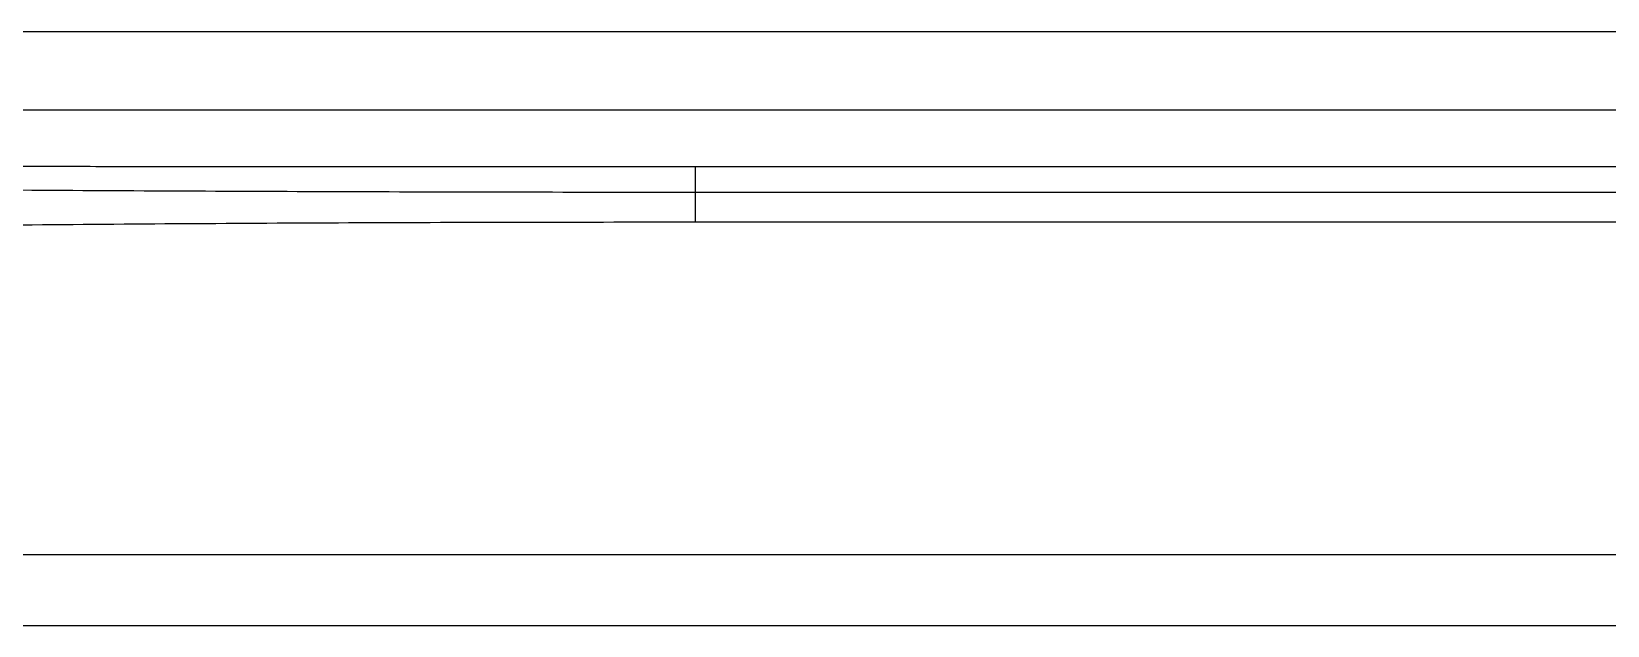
# Model space of a CAD drawing. Header units: inches. Extents: x 0 to 84, y -22 to 124.
# Drawn here: x 34.37 to 39.38, y 1.92 to 3.81 of the extents above; entities that cross this region are included whole.
import ezdxf

# ---------------------------------------------------------------- set-up
doc = ezdxf.new("R2010")
doc.units = ezdxf.units.IN
doc.header["$MEASUREMENT"] = 0
doc.layers.add('1', color=4, linetype='Continuous')

# ---------------------------------------------------------------- blocks, each defined once
blk = doc.blocks.new('2020 RELAY')
at = {"layer": '1', "color": 3, "linetype": 'Continuous', "lineweight": 25}
for p, q in [((32.8946, 3.3056), (43.6665, 3.3056)), ((32.8946, 3.0566), (43.6665, 3.0566)), ((36.4802, 2.7002), (36.4802, 2.8752)), ((43.6665, 2.8752), (36.4802, 2.8752)), ((48.8792, 2.7941), (36.4802, 2.7941)), ((36.4802, 2.7002), (48.8792, 2.7002)), ((48.8792, 1.642), (11.2197, 1.642)), ((11.2197, 1.4175), (48.8792, 1.4175))]:
    blk.add_line(p, q, dxfattribs=at)
for points, knots in [([(36.4802, 2.8752), (36.3732, 2.8752), (36.1621, 2.8752), (35.8499, 2.8753), (35.5466, 2.8754), (35.2523, 2.8755), (34.9668, 2.8757), (34.6799, 2.8759), (34.3858, 2.8761), (34.087, 2.8764), (33.7819, 2.8767), (33.4795, 2.8771), (33.1807, 2.8775), (32.9879, 2.8778), (32.8946, 2.878)], [0, 0, 0, 0, 0.089543, 0.176603, 0.261178, 0.343269, 0.422876, 0.499999, 0.583333, 0.668948, 0.75, 0.838657, 0.92199, 1, 1, 1, 1]), ([(36.4802, 2.7941), (36.1341, 2.7941), (35.7881, 2.7946), (35.269, 2.7962), (35.096, 2.7968), (34.75, 2.7984), (34.577, 2.7994), (34.0579, 2.8025), (33.7119, 2.8048), (33.0198, 2.8098), (32.6738, 2.8125), (32.3279, 2.8151)], [0, 0, 0, 0, 0.25, 0.25, 0.375, 0.375, 0.5, 0.5, 0.75, 0.75, 1, 1, 1, 1]), ([(32.3303, 2.6669), (32.6761, 2.6727), (33.0219, 2.6774), (33.7135, 2.6854), (34.0594, 2.6888), (34.5781, 2.6932), (34.751, 2.6946), (35.0968, 2.6967), (35.2698, 2.6976), (35.7885, 2.6996), (36.1343, 2.7002), (36.4802, 2.7002)], [0, 0, 0, 0, 0.25, 0.25, 0.5, 0.5, 0.625, 0.625, 0.75, 0.75, 1, 1, 1, 1])]:
    blk.add_open_spline(points, degree=3, knots=knots, dxfattribs=at)

msp = doc.modelspace()

# ---------------------------------------------------------------- block references
msp.add_blockref('2020 RELAY', (0, 0.5))

doc.saveas('drawing.dxf')
